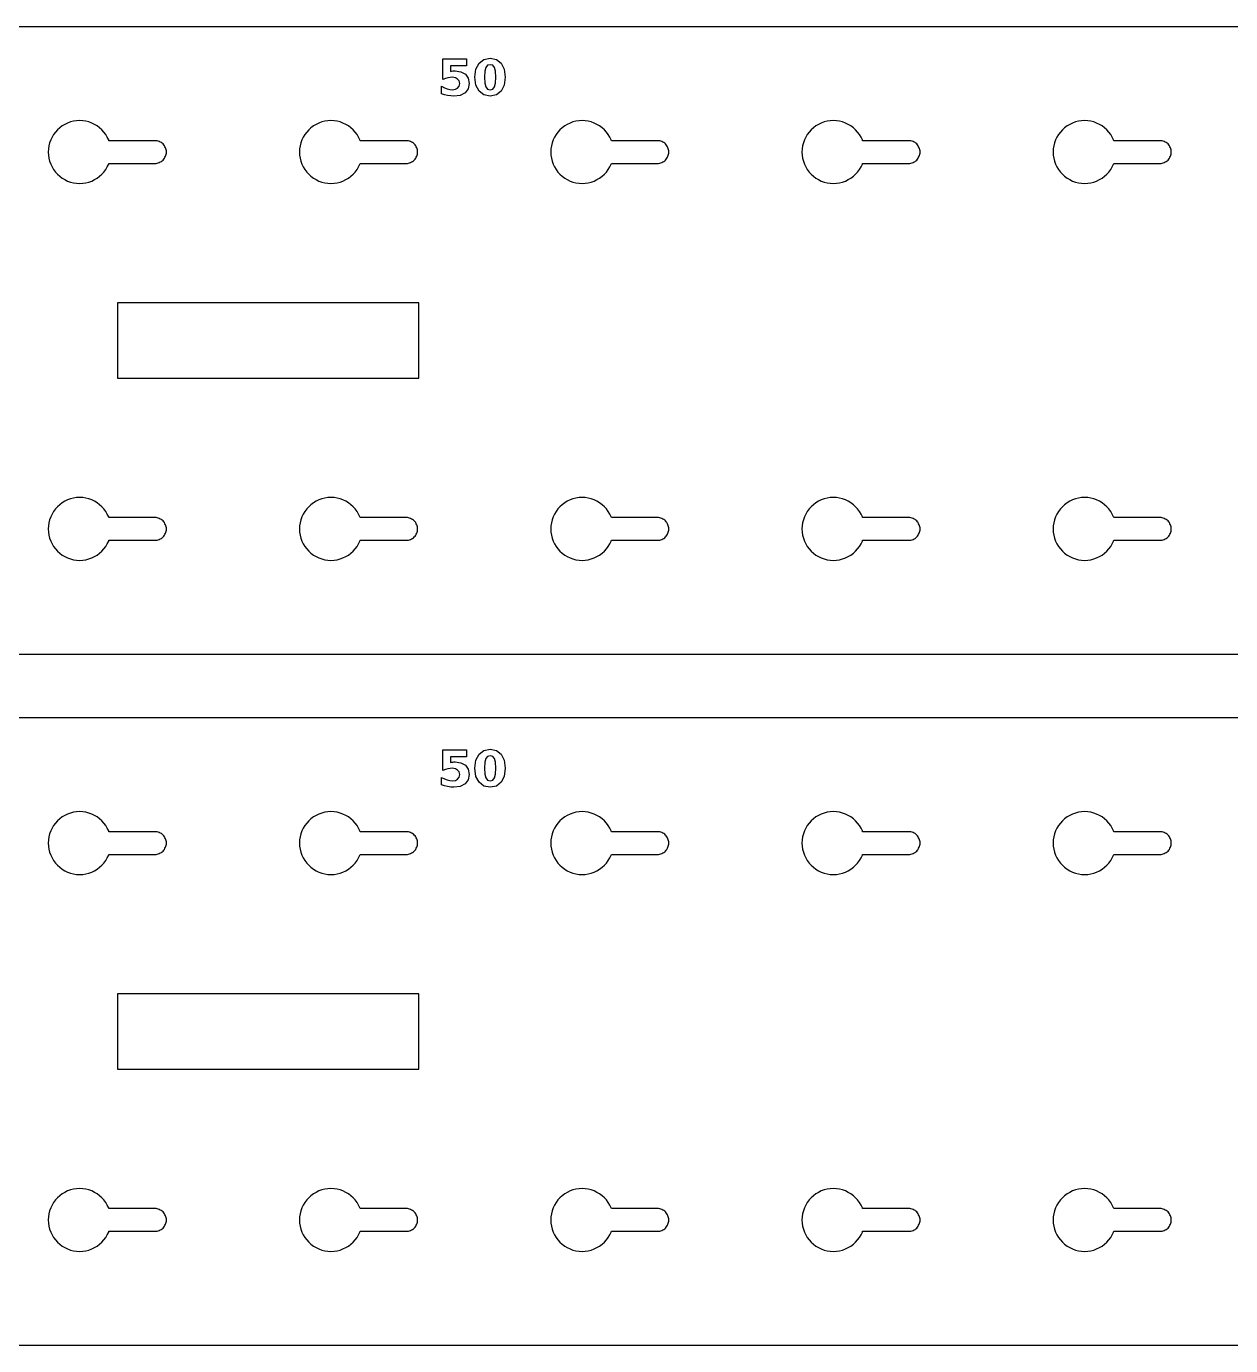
# Model space of a CAD drawing. Header units: millimetres. Extents: x 12 to 808, y 12 to 450.
# Drawn here: x 494.3 to 590.1, y 12.5 to 117.5 of the extents above; entities that cross this region are included whole.
import ezdxf

# ---------------------------------------------------------------- set-up
doc = ezdxf.new("R2010")
doc.units = ezdxf.units.MM
doc.layers.add('CUT', color=1, linetype='Continuous')
doc.layers.add('ENGRAVE', color=5, linetype='Continuous')

msp = doc.modelspace()

# ---------------------------------------------------------------- linework, layer by layer
at = {"layer": 'CUT', "color": 1}
for points in [[(12.5, 112.5), (18.5, 112.5), (18.5, 117.5), (758.5, 117.5), (758.5, 112.5), (764.5, 112.5), (764.5, 72.5), (758.5, 72.5), (758.5, 67.5), (18.5, 67.5), (18.5, 72.5), (12.5, 72.5)], [(500.09, 105.57), (500.27, 105.73), (500.43, 105.91), (500.58, 106.11), (500.7, 106.32), (500.81, 106.54), (500.83, 106.6), (504.5, 106.6), (504.59, 106.6), (504.68, 106.62), (504.76, 106.64), (504.84, 106.67), (504.92, 106.71), (505, 106.75), (505.07, 106.8), (505.14, 106.86), (505.2, 106.93), (505.25, 107), (505.29, 107.08), (505.33, 107.16), (505.36, 107.24), (505.38, 107.32), (505.4, 107.41), (505.4, 107.5), (505.4, 107.59), (505.38, 107.68), (505.36, 107.76), (505.33, 107.84), (505.29, 107.92), (505.25, 108), (505.2, 108.07), (505.14, 108.14), (505.07, 108.2), (505, 108.25), (504.92, 108.29), (504.84, 108.33), (504.76, 108.36), (504.68, 108.38), (504.59, 108.4), (504.5, 108.4), (500.83, 108.4), (500.81, 108.46), (500.7, 108.68), (500.58, 108.89), (500.43, 109.09), (500.27, 109.27), (500.09, 109.43), (499.89, 109.58), (499.68, 109.7), (499.46, 109.81), (499.23, 109.89), (498.99, 109.95), (498.75, 109.99), (498.5, 110), (498.25, 109.99), (498.01, 109.95), (497.77, 109.89), (497.54, 109.81), (497.32, 109.7), (497.11, 109.58), (496.91, 109.43), (496.73, 109.27), (496.57, 109.09), (496.42, 108.89), (496.3, 108.68), (496.19, 108.46), (496.11, 108.23), (496.05, 107.99), (496.01, 107.75), (496, 107.5), (496.01, 107.25), (496.05, 107.01), (496.11, 106.77), (496.19, 106.54), (496.3, 106.32), (496.42, 106.11), (496.57, 105.91), (496.73, 105.73), (496.91, 105.57), (497.11, 105.42), (497.32, 105.3), (497.54, 105.19), (497.77, 105.11), (498.01, 105.05), (498.25, 105.01), (498.5, 105), (498.75, 105.01), (498.99, 105.05), (499.23, 105.11), (499.46, 105.19), (499.68, 105.3), (499.89, 105.42)], [(519.89, 105.42), (520.09, 105.57), (520.27, 105.73), (520.43, 105.91), (520.58, 106.11), (520.7, 106.32), (520.81, 106.54), (520.83, 106.6), (524.5, 106.6), (524.59, 106.6), (524.68, 106.62), (524.76, 106.64), (524.84, 106.67), (524.92, 106.71), (525, 106.75), (525.07, 106.8), (525.14, 106.86), (525.2, 106.93), (525.25, 107), (525.29, 107.08), (525.33, 107.16), (525.36, 107.24), (525.38, 107.32), (525.4, 107.41), (525.4, 107.5), (525.4, 107.59), (525.38, 107.68), (525.36, 107.76), (525.33, 107.84), (525.29, 107.92), (525.25, 108), (525.2, 108.07), (525.14, 108.14), (525.07, 108.2), (525, 108.25), (524.92, 108.29), (524.84, 108.33), (524.76, 108.36), (524.68, 108.38), (524.59, 108.4), (524.5, 108.4), (520.83, 108.4), (520.81, 108.46), (520.7, 108.68), (520.58, 108.89), (520.43, 109.09), (520.27, 109.27), (520.09, 109.43), (519.89, 109.58), (519.68, 109.7), (519.46, 109.81), (519.23, 109.89), (518.99, 109.95), (518.75, 109.99), (518.5, 110), (518.25, 109.99), (518.01, 109.95), (517.77, 109.89), (517.54, 109.81), (517.32, 109.7), (517.11, 109.58), (516.91, 109.43), (516.73, 109.27), (516.57, 109.09), (516.42, 108.89), (516.3, 108.68), (516.19, 108.46), (516.11, 108.23), (516.05, 107.99), (516.01, 107.75), (516, 107.5), (516.01, 107.25), (516.05, 107.01), (516.11, 106.77), (516.19, 106.54), (516.3, 106.32), (516.42, 106.11), (516.57, 105.91), (516.73, 105.73), (516.91, 105.57), (517.11, 105.42), (517.32, 105.3), (517.54, 105.19), (517.77, 105.11), (518.01, 105.05), (518.25, 105.01), (518.5, 105), (518.75, 105.01), (518.99, 105.05), (519.23, 105.11), (519.46, 105.19), (519.68, 105.3)], [(540.09, 105.57), (540.27, 105.73), (540.43, 105.91), (540.58, 106.11), (540.7, 106.32), (540.81, 106.54), (540.83, 106.6), (544.5, 106.6), (544.59, 106.6), (544.68, 106.62), (544.76, 106.64), (544.84, 106.67), (544.92, 106.71), (545, 106.75), (545.07, 106.8), (545.14, 106.86), (545.2, 106.93), (545.25, 107), (545.29, 107.08), (545.33, 107.16), (545.36, 107.24), (545.38, 107.32), (545.4, 107.41), (545.4, 107.5), (545.4, 107.59), (545.38, 107.68), (545.36, 107.76), (545.33, 107.84), (545.29, 107.92), (545.25, 108), (545.2, 108.07), (545.14, 108.14), (545.07, 108.2), (545, 108.25), (544.92, 108.29), (544.84, 108.33), (544.76, 108.36), (544.68, 108.38), (544.59, 108.4), (544.5, 108.4), (540.83, 108.4), (540.81, 108.46), (540.7, 108.68), (540.58, 108.89), (540.43, 109.09), (540.27, 109.27), (540.09, 109.43), (539.89, 109.58), (539.68, 109.7), (539.46, 109.81), (539.23, 109.89), (538.99, 109.95), (538.75, 109.99), (538.5, 110), (538.25, 109.99), (538.01, 109.95), (537.77, 109.89), (537.54, 109.81), (537.32, 109.7), (537.11, 109.58), (536.91, 109.43), (536.73, 109.27), (536.57, 109.09), (536.42, 108.89), (536.3, 108.68), (536.19, 108.46), (536.11, 108.23), (536.05, 107.99), (536.01, 107.75), (536, 107.5), (536.01, 107.25), (536.05, 107.01), (536.11, 106.77), (536.19, 106.54), (536.3, 106.32), (536.42, 106.11), (536.57, 105.91), (536.73, 105.73), (536.91, 105.57), (537.11, 105.42), (537.32, 105.3), (537.54, 105.19), (537.77, 105.11), (538.01, 105.05), (538.25, 105.01), (538.5, 105), (538.75, 105.01), (538.99, 105.05), (539.23, 105.11), (539.46, 105.19), (539.68, 105.3), (539.89, 105.42)], [(560.09, 105.57), (560.27, 105.73), (560.43, 105.91), (560.58, 106.11), (560.7, 106.32), (560.81, 106.54), (560.83, 106.6), (564.5, 106.6), (564.59, 106.6), (564.68, 106.62), (564.76, 106.64), (564.84, 106.67), (564.92, 106.71), (565, 106.75), (565.07, 106.8), (565.14, 106.86), (565.2, 106.93), (565.25, 107), (565.29, 107.08), (565.33, 107.16), (565.36, 107.24), (565.38, 107.32), (565.4, 107.41), (565.4, 107.5), (565.4, 107.59), (565.38, 107.68), (565.36, 107.76), (565.33, 107.84), (565.29, 107.92), (565.25, 108), (565.2, 108.07), (565.14, 108.14), (565.07, 108.2), (565, 108.25), (564.92, 108.29), (564.84, 108.33), (564.76, 108.36), (564.68, 108.38), (564.59, 108.4), (564.5, 108.4), (560.83, 108.4), (560.81, 108.46), (560.7, 108.68), (560.58, 108.89), (560.43, 109.09), (560.27, 109.27), (560.09, 109.43), (559.89, 109.58), (559.68, 109.7), (559.46, 109.81), (559.23, 109.89), (558.99, 109.95), (558.75, 109.99), (558.5, 110), (558.25, 109.99), (558.01, 109.95), (557.77, 109.89), (557.54, 109.81), (557.32, 109.7), (557.11, 109.58), (556.91, 109.43), (556.73, 109.27), (556.57, 109.09), (556.42, 108.89), (556.3, 108.68), (556.19, 108.46), (556.11, 108.23), (556.05, 107.99), (556.01, 107.75), (556, 107.5), (556.01, 107.25), (556.05, 107.01), (556.11, 106.77), (556.19, 106.54), (556.3, 106.32), (556.42, 106.11), (556.57, 105.91), (556.73, 105.73), (556.91, 105.57), (557.11, 105.42), (557.32, 105.3), (557.54, 105.19), (557.77, 105.11), (558.01, 105.05), (558.25, 105.01), (558.5, 105), (558.75, 105.01), (558.99, 105.05), (559.23, 105.11), (559.46, 105.19), (559.68, 105.3), (559.89, 105.42)], [(579.89, 105.42), (580.09, 105.57), (580.27, 105.73), (580.43, 105.91), (580.58, 106.11), (580.7, 106.32), (580.81, 106.54), (580.83, 106.6), (584.5, 106.6), (584.59, 106.6), (584.68, 106.62), (584.76, 106.64), (584.84, 106.67), (584.92, 106.71), (585, 106.75), (585.07, 106.8), (585.14, 106.86), (585.2, 106.93), (585.25, 107), (585.29, 107.08), (585.33, 107.16), (585.36, 107.24), (585.38, 107.32), (585.4, 107.41), (585.4, 107.5), (585.4, 107.59), (585.38, 107.68), (585.36, 107.76), (585.33, 107.84), (585.29, 107.92), (585.25, 108), (585.2, 108.07), (585.14, 108.14), (585.07, 108.2), (585, 108.25), (584.92, 108.29), (584.84, 108.33), (584.76, 108.36), (584.68, 108.38), (584.59, 108.4), (584.5, 108.4), (580.83, 108.4), (580.81, 108.46), (580.7, 108.68), (580.58, 108.89), (580.43, 109.09), (580.27, 109.27), (580.09, 109.43), (579.89, 109.58), (579.68, 109.7), (579.46, 109.81), (579.23, 109.89), (578.99, 109.95), (578.75, 109.99), (578.5, 110), (578.25, 109.99), (578.01, 109.95), (577.77, 109.89), (577.54, 109.81), (577.32, 109.7), (577.11, 109.58), (576.91, 109.43), (576.73, 109.27), (576.57, 109.09), (576.42, 108.89), (576.3, 108.68), (576.19, 108.46), (576.11, 108.23), (576.05, 107.99), (576.01, 107.75), (576, 107.5), (576.01, 107.25), (576.05, 107.01), (576.11, 106.77), (576.19, 106.54), (576.3, 106.32), (576.42, 106.11), (576.57, 105.91), (576.73, 105.73), (576.91, 105.57), (577.11, 105.42), (577.32, 105.3), (577.54, 105.19), (577.77, 105.11), (578.01, 105.05), (578.25, 105.01), (578.5, 105), (578.75, 105.01), (578.99, 105.05), (579.23, 105.11), (579.46, 105.19), (579.68, 105.3)], [(501.5, 89.5), (525.5, 89.5), (525.5, 95.5), (501.5, 95.5)], [(500.09, 75.57), (500.27, 75.73), (500.43, 75.91), (500.58, 76.11), (500.7, 76.32), (500.81, 76.54), (500.83, 76.6), (504.5, 76.6), (504.59, 76.6), (504.68, 76.62), (504.76, 76.64), (504.84, 76.67), (504.92, 76.71), (505, 76.75), (505.07, 76.8), (505.14, 76.86), (505.2, 76.93), (505.25, 77), (505.29, 77.08), (505.33, 77.16), (505.36, 77.24), (505.38, 77.32), (505.4, 77.41), (505.4, 77.5), (505.4, 77.59), (505.38, 77.68), (505.36, 77.76), (505.33, 77.84), (505.29, 77.92), (505.25, 78), (505.2, 78.07), (505.14, 78.14), (505.07, 78.2), (505, 78.25), (504.92, 78.29), (504.84, 78.33), (504.76, 78.36), (504.68, 78.38), (504.59, 78.4), (504.5, 78.4), (500.83, 78.4), (500.81, 78.46), (500.7, 78.68), (500.58, 78.89), (500.43, 79.09), (500.27, 79.27), (500.09, 79.43), (499.89, 79.58), (499.68, 79.7), (499.46, 79.81), (499.23, 79.89), (498.99, 79.95), (498.75, 79.99), (498.5, 80), (498.25, 79.99), (498.01, 79.95), (497.77, 79.89), (497.54, 79.81), (497.32, 79.7), (497.11, 79.58), (496.91, 79.43), (496.73, 79.27), (496.57, 79.09), (496.42, 78.89), (496.3, 78.68), (496.19, 78.46), (496.11, 78.23), (496.05, 77.99), (496.01, 77.75), (496, 77.5), (496.01, 77.25), (496.05, 77.01), (496.11, 76.77), (496.19, 76.54), (496.3, 76.32), (496.42, 76.11), (496.57, 75.91), (496.73, 75.73), (496.91, 75.57), (497.11, 75.42), (497.32, 75.3), (497.54, 75.19), (497.77, 75.11), (498.01, 75.05), (498.25, 75.01), (498.5, 75), (498.75, 75.01), (498.99, 75.05), (499.23, 75.11), (499.46, 75.19), (499.68, 75.3), (499.89, 75.42)], [(520.09, 75.57), (520.27, 75.73), (520.43, 75.91), (520.58, 76.11), (520.7, 76.32), (520.81, 76.54), (520.83, 76.6), (524.5, 76.6), (524.59, 76.6), (524.68, 76.62), (524.76, 76.64), (524.84, 76.67), (524.92, 76.71), (525, 76.75), (525.07, 76.8), (525.14, 76.86), (525.2, 76.93), (525.25, 77), (525.29, 77.08), (525.33, 77.16), (525.36, 77.24), (525.38, 77.32), (525.4, 77.41), (525.4, 77.5), (525.4, 77.59), (525.38, 77.68), (525.36, 77.76), (525.33, 77.84), (525.29, 77.92), (525.25, 78), (525.2, 78.07), (525.14, 78.14), (525.07, 78.2), (525, 78.25), (524.92, 78.29), (524.84, 78.33), (524.76, 78.36), (524.68, 78.38), (524.59, 78.4), (524.5, 78.4), (520.83, 78.4), (520.81, 78.46), (520.7, 78.68), (520.58, 78.89), (520.43, 79.09), (520.27, 79.27), (520.09, 79.43), (519.89, 79.58), (519.68, 79.7), (519.46, 79.81), (519.23, 79.89), (518.99, 79.95), (518.75, 79.99), (518.5, 80), (518.25, 79.99), (518.01, 79.95), (517.77, 79.89), (517.54, 79.81), (517.32, 79.7), (517.11, 79.58), (516.91, 79.43), (516.73, 79.27), (516.57, 79.09), (516.42, 78.89), (516.3, 78.68), (516.19, 78.46), (516.11, 78.23), (516.05, 77.99), (516.01, 77.75), (516, 77.5), (516.01, 77.25), (516.05, 77.01), (516.11, 76.77), (516.19, 76.54), (516.3, 76.32), (516.42, 76.11), (516.57, 75.91), (516.73, 75.73), (516.91, 75.57), (517.11, 75.42), (517.32, 75.3), (517.54, 75.19), (517.77, 75.11), (518.01, 75.05), (518.25, 75.01), (518.5, 75), (518.75, 75.01), (518.99, 75.05), (519.23, 75.11), (519.46, 75.19), (519.68, 75.3), (519.89, 75.42)], [(540.09, 75.57), (540.27, 75.73), (540.43, 75.91), (540.58, 76.11), (540.7, 76.32), (540.81, 76.54), (540.83, 76.6), (544.5, 76.6), (544.59, 76.6), (544.68, 76.62), (544.76, 76.64), (544.84, 76.67), (544.92, 76.71), (545, 76.75), (545.07, 76.8), (545.14, 76.86), (545.2, 76.93), (545.25, 77), (545.29, 77.08), (545.33, 77.16), (545.36, 77.24), (545.38, 77.32), (545.4, 77.41), (545.4, 77.5), (545.4, 77.59), (545.38, 77.68), (545.36, 77.76), (545.33, 77.84), (545.29, 77.92), (545.25, 78), (545.2, 78.07), (545.14, 78.14), (545.07, 78.2), (545, 78.25), (544.92, 78.29), (544.84, 78.33), (544.76, 78.36), (544.68, 78.38), (544.59, 78.4), (544.5, 78.4), (540.83, 78.4), (540.81, 78.46), (540.7, 78.68), (540.58, 78.89), (540.43, 79.09), (540.27, 79.27), (540.09, 79.43), (539.89, 79.58), (539.68, 79.7), (539.46, 79.81), (539.23, 79.89), (538.99, 79.95), (538.75, 79.99), (538.5, 80), (538.25, 79.99), (538.01, 79.95), (537.77, 79.89), (537.54, 79.81), (537.32, 79.7), (537.11, 79.58), (536.91, 79.43), (536.73, 79.27), (536.57, 79.09), (536.42, 78.89), (536.3, 78.68), (536.19, 78.46), (536.11, 78.23), (536.05, 77.99), (536.01, 77.75), (536, 77.5), (536.01, 77.25), (536.05, 77.01), (536.11, 76.77), (536.19, 76.54), (536.3, 76.32), (536.42, 76.11), (536.57, 75.91), (536.73, 75.73), (536.91, 75.57), (537.11, 75.42), (537.32, 75.3), (537.54, 75.19), (537.77, 75.11), (538.01, 75.05), (538.25, 75.01), (538.5, 75), (538.75, 75.01), (538.99, 75.05), (539.23, 75.11), (539.46, 75.19), (539.68, 75.3), (539.89, 75.42)], [(559.89, 75.42), (560.09, 75.57), (560.27, 75.73), (560.43, 75.91), (560.58, 76.11), (560.7, 76.32), (560.81, 76.54), (560.83, 76.6), (564.5, 76.6), (564.59, 76.6), (564.68, 76.62), (564.76, 76.64), (564.84, 76.67), (564.92, 76.71), (565, 76.75), (565.07, 76.8), (565.14, 76.86), (565.2, 76.93), (565.25, 77), (565.29, 77.08), (565.33, 77.16), (565.36, 77.24), (565.38, 77.32), (565.4, 77.41), (565.4, 77.5), (565.4, 77.59), (565.38, 77.68), (565.36, 77.76), (565.33, 77.84), (565.29, 77.92), (565.25, 78), (565.2, 78.07), (565.14, 78.14), (565.07, 78.2), (565, 78.25), (564.92, 78.29), (564.84, 78.33), (564.76, 78.36), (564.68, 78.38), (564.59, 78.4), (564.5, 78.4), (560.83, 78.4), (560.81, 78.46), (560.7, 78.68), (560.58, 78.89), (560.43, 79.09), (560.27, 79.27), (560.09, 79.43), (559.89, 79.58), (559.68, 79.7), (559.46, 79.81), (559.23, 79.89), (558.99, 79.95), (558.75, 79.99), (558.5, 80), (558.25, 79.99), (558.01, 79.95), (557.77, 79.89), (557.54, 79.81), (557.32, 79.7), (557.11, 79.58), (556.91, 79.43), (556.73, 79.27), (556.57, 79.09), (556.42, 78.89), (556.3, 78.68), (556.19, 78.46), (556.11, 78.23), (556.05, 77.99), (556.01, 77.75), (556, 77.5), (556.01, 77.25), (556.05, 77.01), (556.11, 76.77), (556.19, 76.54), (556.3, 76.32), (556.42, 76.11), (556.57, 75.91), (556.73, 75.73), (556.91, 75.57), (557.11, 75.42), (557.32, 75.3), (557.54, 75.19), (557.77, 75.11), (558.01, 75.05), (558.25, 75.01), (558.5, 75), (558.75, 75.01), (558.99, 75.05), (559.23, 75.11), (559.46, 75.19), (559.68, 75.3)], [(580.09, 75.57), (580.27, 75.73), (580.43, 75.91), (580.58, 76.11), (580.7, 76.32), (580.81, 76.54), (580.83, 76.6), (584.5, 76.6), (584.59, 76.6), (584.68, 76.62), (584.76, 76.64), (584.84, 76.67), (584.92, 76.71), (585, 76.75), (585.07, 76.8), (585.14, 76.86), (585.2, 76.93), (585.25, 77), (585.29, 77.08), (585.33, 77.16), (585.36, 77.24), (585.38, 77.32), (585.4, 77.41), (585.4, 77.5), (585.4, 77.59), (585.38, 77.68), (585.36, 77.76), (585.33, 77.84), (585.29, 77.92), (585.25, 78), (585.2, 78.07), (585.14, 78.14), (585.07, 78.2), (585, 78.25), (584.92, 78.29), (584.84, 78.33), (584.76, 78.36), (584.68, 78.38), (584.59, 78.4), (584.5, 78.4), (580.83, 78.4), (580.81, 78.46), (580.7, 78.68), (580.58, 78.89), (580.43, 79.09), (580.27, 79.27), (580.09, 79.43), (579.89, 79.58), (579.68, 79.7), (579.46, 79.81), (579.23, 79.89), (578.99, 79.95), (578.75, 79.99), (578.5, 80), (578.25, 79.99), (578.01, 79.95), (577.77, 79.89), (577.54, 79.81), (577.32, 79.7), (577.11, 79.58), (576.91, 79.43), (576.73, 79.27), (576.57, 79.09), (576.42, 78.89), (576.3, 78.68), (576.19, 78.46), (576.11, 78.23), (576.05, 77.99), (576.01, 77.75), (576, 77.5), (576.01, 77.25), (576.05, 77.01), (576.11, 76.77), (576.19, 76.54), (576.3, 76.32), (576.42, 76.11), (576.57, 75.91), (576.73, 75.73), (576.91, 75.57), (577.11, 75.42), (577.32, 75.3), (577.54, 75.19), (577.77, 75.11), (578.01, 75.05), (578.25, 75.01), (578.5, 75), (578.75, 75.01), (578.99, 75.05), (579.23, 75.11), (579.46, 75.19), (579.68, 75.3), (579.89, 75.42)], [(12.5, 57.5), (18.5, 57.5), (18.5, 62.5), (758.5, 62.5), (758.5, 57.5), (764.5, 57.5), (764.5, 17.5), (758.5, 17.5), (758.5, 12.5), (18.5, 12.5), (18.5, 17.5), (12.5, 17.5)], [(500.09, 50.57), (500.27, 50.73), (500.43, 50.91), (500.58, 51.11), (500.7, 51.32), (500.81, 51.54), (500.83, 51.6), (504.5, 51.6), (504.59, 51.6), (504.68, 51.62), (504.76, 51.64), (504.84, 51.67), (504.92, 51.71), (505, 51.75), (505.07, 51.8), (505.14, 51.86), (505.2, 51.93), (505.25, 52), (505.29, 52.08), (505.33, 52.16), (505.36, 52.24), (505.38, 52.32), (505.4, 52.41), (505.4, 52.5), (505.4, 52.59), (505.38, 52.68), (505.36, 52.76), (505.33, 52.84), (505.29, 52.92), (505.25, 53), (505.2, 53.07), (505.14, 53.14), (505.07, 53.2), (505, 53.25), (504.92, 53.29), (504.84, 53.33), (504.76, 53.36), (504.68, 53.38), (504.59, 53.4), (504.5, 53.4), (500.83, 53.4), (500.81, 53.46), (500.7, 53.68), (500.58, 53.89), (500.43, 54.09), (500.27, 54.27), (500.09, 54.43), (499.89, 54.58), (499.68, 54.7), (499.46, 54.81), (499.23, 54.89), (498.99, 54.95), (498.75, 54.99), (498.5, 55), (498.25, 54.99), (498.01, 54.95), (497.77, 54.89), (497.54, 54.81), (497.32, 54.7), (497.11, 54.58), (496.91, 54.43), (496.73, 54.27), (496.57, 54.09), (496.42, 53.89), (496.3, 53.68), (496.19, 53.46), (496.11, 53.23), (496.05, 52.99), (496.01, 52.75), (496, 52.5), (496.01, 52.25), (496.05, 52.01), (496.11, 51.77), (496.19, 51.54), (496.3, 51.32), (496.42, 51.11), (496.57, 50.91), (496.73, 50.73), (496.91, 50.57), (497.11, 50.42), (497.32, 50.3), (497.54, 50.19), (497.77, 50.11), (498.01, 50.05), (498.25, 50.01), (498.5, 50), (498.75, 50.01), (498.99, 50.05), (499.23, 50.11), (499.46, 50.19), (499.68, 50.3), (499.89, 50.42)], [(519.89, 50.42), (520.09, 50.57), (520.27, 50.73), (520.43, 50.91), (520.58, 51.11), (520.7, 51.32), (520.81, 51.54), (520.83, 51.6), (524.5, 51.6), (524.59, 51.6), (524.68, 51.62), (524.76, 51.64), (524.84, 51.67), (524.92, 51.71), (525, 51.75), (525.07, 51.8), (525.14, 51.86), (525.2, 51.93), (525.25, 52), (525.29, 52.08), (525.33, 52.16), (525.36, 52.24), (525.38, 52.32), (525.4, 52.41), (525.4, 52.5), (525.4, 52.59), (525.38, 52.68), (525.36, 52.76), (525.33, 52.84), (525.29, 52.92), (525.25, 53), (525.2, 53.07), (525.14, 53.14), (525.07, 53.2), (525, 53.25), (524.92, 53.29), (524.84, 53.33), (524.76, 53.36), (524.68, 53.38), (524.59, 53.4), (524.5, 53.4), (520.83, 53.4), (520.81, 53.46), (520.7, 53.68), (520.58, 53.89), (520.43, 54.09), (520.27, 54.27), (520.09, 54.43), (519.89, 54.58), (519.68, 54.7), (519.46, 54.81), (519.23, 54.89), (518.99, 54.95), (518.75, 54.99), (518.5, 55), (518.25, 54.99), (518.01, 54.95), (517.77, 54.89), (517.54, 54.81), (517.32, 54.7), (517.11, 54.58), (516.91, 54.43), (516.73, 54.27), (516.57, 54.09), (516.42, 53.89), (516.3, 53.68), (516.19, 53.46), (516.11, 53.23), (516.05, 52.99), (516.01, 52.75), (516, 52.5), (516.01, 52.25), (516.05, 52.01), (516.11, 51.77), (516.19, 51.54), (516.3, 51.32), (516.42, 51.11), (516.57, 50.91), (516.73, 50.73), (516.91, 50.57), (517.11, 50.42), (517.32, 50.3), (517.54, 50.19), (517.77, 50.11), (518.01, 50.05), (518.25, 50.01), (518.5, 50), (518.75, 50.01), (518.99, 50.05), (519.23, 50.11), (519.46, 50.19), (519.68, 50.3)], [(540.09, 50.57), (540.27, 50.73), (540.43, 50.91), (540.58, 51.11), (540.7, 51.32), (540.81, 51.54), (540.83, 51.6), (544.5, 51.6), (544.59, 51.6), (544.68, 51.62), (544.76, 51.64), (544.84, 51.67), (544.92, 51.71), (545, 51.75), (545.07, 51.8), (545.14, 51.86), (545.2, 51.93), (545.25, 52), (545.29, 52.08), (545.33, 52.16), (545.36, 52.24), (545.38, 52.32), (545.4, 52.41), (545.4, 52.5), (545.4, 52.59), (545.38, 52.68), (545.36, 52.76), (545.33, 52.84), (545.29, 52.92), (545.25, 53), (545.2, 53.07), (545.14, 53.14), (545.07, 53.2), (545, 53.25), (544.92, 53.29), (544.84, 53.33), (544.76, 53.36), (544.68, 53.38), (544.59, 53.4), (544.5, 53.4), (540.83, 53.4), (540.81, 53.46), (540.7, 53.68), (540.58, 53.89), (540.43, 54.09), (540.27, 54.27), (540.09, 54.43), (539.89, 54.58), (539.68, 54.7), (539.46, 54.81), (539.23, 54.89), (538.99, 54.95), (538.75, 54.99), (538.5, 55), (538.25, 54.99), (538.01, 54.95), (537.77, 54.89), (537.54, 54.81), (537.32, 54.7), (537.11, 54.58), (536.91, 54.43), (536.73, 54.27), (536.57, 54.09), (536.42, 53.89), (536.3, 53.68), (536.19, 53.46), (536.11, 53.23), (536.05, 52.99), (536.01, 52.75), (536, 52.5), (536.01, 52.25), (536.05, 52.01), (536.11, 51.77), (536.19, 51.54), (536.3, 51.32), (536.42, 51.11), (536.57, 50.91), (536.73, 50.73), (536.91, 50.57), (537.11, 50.42), (537.32, 50.3), (537.54, 50.19), (537.77, 50.11), (538.01, 50.05), (538.25, 50.01), (538.5, 50), (538.75, 50.01), (538.99, 50.05), (539.23, 50.11), (539.46, 50.19), (539.68, 50.3), (539.89, 50.42)], [(560.09, 50.57), (560.27, 50.73), (560.43, 50.91), (560.58, 51.11), (560.7, 51.32), (560.81, 51.54), (560.83, 51.6), (564.5, 51.6), (564.59, 51.6), (564.68, 51.62), (564.76, 51.64), (564.84, 51.67), (564.92, 51.71), (565, 51.75), (565.07, 51.8), (565.14, 51.86), (565.2, 51.93), (565.25, 52), (565.29, 52.08), (565.33, 52.16), (565.36, 52.24), (565.38, 52.32), (565.4, 52.41), (565.4, 52.5), (565.4, 52.59), (565.38, 52.68), (565.36, 52.76), (565.33, 52.84), (565.29, 52.92), (565.25, 53), (565.2, 53.07), (565.14, 53.14), (565.07, 53.2), (565, 53.25), (564.92, 53.29), (564.84, 53.33), (564.76, 53.36), (564.68, 53.38), (564.59, 53.4), (564.5, 53.4), (560.83, 53.4), (560.81, 53.46), (560.7, 53.68), (560.58, 53.89), (560.43, 54.09), (560.27, 54.27), (560.09, 54.43), (559.89, 54.58), (559.68, 54.7), (559.46, 54.81), (559.23, 54.89), (558.99, 54.95), (558.75, 54.99), (558.5, 55), (558.25, 54.99), (558.01, 54.95), (557.77, 54.89), (557.54, 54.81), (557.32, 54.7), (557.11, 54.58), (556.91, 54.43), (556.73, 54.27), (556.57, 54.09), (556.42, 53.89), (556.3, 53.68), (556.19, 53.46), (556.11, 53.23), (556.05, 52.99), (556.01, 52.75), (556, 52.5), (556.01, 52.25), (556.05, 52.01), (556.11, 51.77), (556.19, 51.54), (556.3, 51.32), (556.42, 51.11), (556.57, 50.91), (556.73, 50.73), (556.91, 50.57), (557.11, 50.42), (557.32, 50.3), (557.54, 50.19), (557.77, 50.11), (558.01, 50.05), (558.25, 50.01), (558.5, 50), (558.75, 50.01), (558.99, 50.05), (559.23, 50.11), (559.46, 50.19), (559.68, 50.3), (559.89, 50.42)], [(579.89, 50.42), (580.09, 50.57), (580.27, 50.73), (580.43, 50.91), (580.58, 51.11), (580.7, 51.32), (580.81, 51.54), (580.83, 51.6), (584.5, 51.6), (584.59, 51.6), (584.68, 51.62), (584.76, 51.64), (584.84, 51.67), (584.92, 51.71), (585, 51.75), (585.07, 51.8), (585.14, 51.86), (585.2, 51.93), (585.25, 52), (585.29, 52.08), (585.33, 52.16), (585.36, 52.24), (585.38, 52.32), (585.4, 52.41), (585.4, 52.5), (585.4, 52.59), (585.38, 52.68), (585.36, 52.76), (585.33, 52.84), (585.29, 52.92), (585.25, 53), (585.2, 53.07), (585.14, 53.14), (585.07, 53.2), (585, 53.25), (584.92, 53.29), (584.84, 53.33), (584.76, 53.36), (584.68, 53.38), (584.59, 53.4), (584.5, 53.4), (580.83, 53.4), (580.81, 53.46), (580.7, 53.68), (580.58, 53.89), (580.43, 54.09), (580.27, 54.27), (580.09, 54.43), (579.89, 54.58), (579.68, 54.7), (579.46, 54.81), (579.23, 54.89), (578.99, 54.95), (578.75, 54.99), (578.5, 55), (578.25, 54.99), (578.01, 54.95), (577.77, 54.89), (577.54, 54.81), (577.32, 54.7), (577.11, 54.58), (576.91, 54.43), (576.73, 54.27), (576.57, 54.09), (576.42, 53.89), (576.3, 53.68), (576.19, 53.46), (576.11, 53.23), (576.05, 52.99), (576.01, 52.75), (576, 52.5), (576.01, 52.25), (576.05, 52.01), (576.11, 51.77), (576.19, 51.54), (576.3, 51.32), (576.42, 51.11), (576.57, 50.91), (576.73, 50.73), (576.91, 50.57), (577.11, 50.42), (577.32, 50.3), (577.54, 50.19), (577.77, 50.11), (578.01, 50.05), (578.25, 50.01), (578.5, 50), (578.75, 50.01), (578.99, 50.05), (579.23, 50.11), (579.46, 50.19), (579.68, 50.3)], [(501.5, 34.5), (525.5, 34.5), (525.5, 40.5), (501.5, 40.5)], [(500.09, 20.57), (500.27, 20.73), (500.43, 20.91), (500.58, 21.11), (500.7, 21.32), (500.81, 21.54), (500.83, 21.6), (504.5, 21.6), (504.59, 21.6), (504.68, 21.62), (504.76, 21.64), (504.84, 21.67), (504.92, 21.71), (505, 21.75), (505.07, 21.8), (505.14, 21.86), (505.2, 21.93), (505.25, 22), (505.29, 22.08), (505.33, 22.16), (505.36, 22.24), (505.38, 22.32), (505.4, 22.41), (505.4, 22.5), (505.4, 22.59), (505.38, 22.68), (505.36, 22.76), (505.33, 22.84), (505.29, 22.92), (505.25, 23), (505.2, 23.07), (505.14, 23.14), (505.07, 23.2), (505, 23.25), (504.92, 23.29), (504.84, 23.33), (504.76, 23.36), (504.68, 23.38), (504.59, 23.4), (504.5, 23.4), (500.83, 23.4), (500.81, 23.46), (500.7, 23.68), (500.58, 23.89), (500.43, 24.09), (500.27, 24.27), (500.09, 24.43), (499.89, 24.58), (499.68, 24.7), (499.46, 24.81), (499.23, 24.89), (498.99, 24.95), (498.75, 24.99), (498.5, 25), (498.25, 24.99), (498.01, 24.95), (497.77, 24.89), (497.54, 24.81), (497.32, 24.7), (497.11, 24.58), (496.91, 24.43), (496.73, 24.27), (496.57, 24.09), (496.42, 23.89), (496.3, 23.68), (496.19, 23.46), (496.11, 23.23), (496.05, 22.99), (496.01, 22.75), (496, 22.5), (496.01, 22.25), (496.05, 22.01), (496.11, 21.77), (496.19, 21.54), (496.3, 21.32), (496.42, 21.11), (496.57, 20.91), (496.73, 20.73), (496.91, 20.57), (497.11, 20.42), (497.32, 20.3), (497.54, 20.19), (497.77, 20.11), (498.01, 20.05), (498.25, 20.01), (498.5, 20), (498.75, 20.01), (498.99, 20.05), (499.23, 20.11), (499.46, 20.19), (499.68, 20.3), (499.89, 20.42)], [(520.09, 20.57), (520.27, 20.73), (520.43, 20.91), (520.58, 21.11), (520.7, 21.32), (520.81, 21.54), (520.83, 21.6), (524.5, 21.6), (524.59, 21.6), (524.68, 21.62), (524.76, 21.64), (524.84, 21.67), (524.92, 21.71), (525, 21.75), (525.07, 21.8), (525.14, 21.86), (525.2, 21.93), (525.25, 22), (525.29, 22.08), (525.33, 22.16), (525.36, 22.24), (525.38, 22.32), (525.4, 22.41), (525.4, 22.5), (525.4, 22.59), (525.38, 22.68), (525.36, 22.76), (525.33, 22.84), (525.29, 22.92), (525.25, 23), (525.2, 23.07), (525.14, 23.14), (525.07, 23.2), (525, 23.25), (524.92, 23.29), (524.84, 23.33), (524.76, 23.36), (524.68, 23.38), (524.59, 23.4), (524.5, 23.4), (520.83, 23.4), (520.81, 23.46), (520.7, 23.68), (520.58, 23.89), (520.43, 24.09), (520.27, 24.27), (520.09, 24.43), (519.89, 24.58), (519.68, 24.7), (519.46, 24.81), (519.23, 24.89), (518.99, 24.95), (518.75, 24.99), (518.5, 25), (518.25, 24.99), (518.01, 24.95), (517.77, 24.89), (517.54, 24.81), (517.32, 24.7), (517.11, 24.58), (516.91, 24.43), (516.73, 24.27), (516.57, 24.09), (516.42, 23.89), (516.3, 23.68), (516.19, 23.46), (516.11, 23.23), (516.05, 22.99), (516.01, 22.75), (516, 22.5), (516.01, 22.25), (516.05, 22.01), (516.11, 21.77), (516.19, 21.54), (516.3, 21.32), (516.42, 21.11), (516.57, 20.91), (516.73, 20.73), (516.91, 20.57), (517.11, 20.42), (517.32, 20.3), (517.54, 20.19), (517.77, 20.11), (518.01, 20.05), (518.25, 20.01), (518.5, 20), (518.75, 20.01), (518.99, 20.05), (519.23, 20.11), (519.46, 20.19), (519.68, 20.3), (519.89, 20.42)], [(540.09, 20.57), (540.27, 20.73), (540.43, 20.91), (540.58, 21.11), (540.7, 21.32), (540.81, 21.54), (540.83, 21.6), (544.5, 21.6), (544.59, 21.6), (544.68, 21.62), (544.76, 21.64), (544.84, 21.67), (544.92, 21.71), (545, 21.75), (545.07, 21.8), (545.14, 21.86), (545.2, 21.93), (545.25, 22), (545.29, 22.08), (545.33, 22.16), (545.36, 22.24), (545.38, 22.32), (545.4, 22.41), (545.4, 22.5), (545.4, 22.59), (545.38, 22.68), (545.36, 22.76), (545.33, 22.84), (545.29, 22.92), (545.25, 23), (545.2, 23.07), (545.14, 23.14), (545.07, 23.2), (545, 23.25), (544.92, 23.29), (544.84, 23.33), (544.76, 23.36), (544.68, 23.38), (544.59, 23.4), (544.5, 23.4), (540.83, 23.4), (540.81, 23.46), (540.7, 23.68), (540.58, 23.89), (540.43, 24.09), (540.27, 24.27), (540.09, 24.43), (539.89, 24.58), (539.68, 24.7), (539.46, 24.81), (539.23, 24.89), (538.99, 24.95), (538.75, 24.99), (538.5, 25), (538.25, 24.99), (538.01, 24.95), (537.77, 24.89), (537.54, 24.81), (537.32, 24.7), (537.11, 24.58), (536.91, 24.43), (536.73, 24.27), (536.57, 24.09), (536.42, 23.89), (536.3, 23.68), (536.19, 23.46), (536.11, 23.23), (536.05, 22.99), (536.01, 22.75), (536, 22.5), (536.01, 22.25), (536.05, 22.01), (536.11, 21.77), (536.19, 21.54), (536.3, 21.32), (536.42, 21.11), (536.57, 20.91), (536.73, 20.73), (536.91, 20.57), (537.11, 20.42), (537.32, 20.3), (537.54, 20.19), (537.77, 20.11), (538.01, 20.05), (538.25, 20.01), (538.5, 20), (538.75, 20.01), (538.99, 20.05), (539.23, 20.11), (539.46, 20.19), (539.68, 20.3), (539.89, 20.42)], [(559.89, 20.42), (560.09, 20.57), (560.27, 20.73), (560.43, 20.91), (560.58, 21.11), (560.7, 21.32), (560.81, 21.54), (560.83, 21.6), (564.5, 21.6), (564.59, 21.6), (564.68, 21.62), (564.76, 21.64), (564.84, 21.67), (564.92, 21.71), (565, 21.75), (565.07, 21.8), (565.14, 21.86), (565.2, 21.93), (565.25, 22), (565.29, 22.08), (565.33, 22.16), (565.36, 22.24), (565.38, 22.32), (565.4, 22.41), (565.4, 22.5), (565.4, 22.59), (565.38, 22.68), (565.36, 22.76), (565.33, 22.84), (565.29, 22.92), (565.25, 23), (565.2, 23.07), (565.14, 23.14), (565.07, 23.2), (565, 23.25), (564.92, 23.29), (564.84, 23.33), (564.76, 23.36), (564.68, 23.38), (564.59, 23.4), (564.5, 23.4), (560.83, 23.4), (560.81, 23.46), (560.7, 23.68), (560.58, 23.89), (560.43, 24.09), (560.27, 24.27), (560.09, 24.43), (559.89, 24.58), (559.68, 24.7), (559.46, 24.81), (559.23, 24.89), (558.99, 24.95), (558.75, 24.99), (558.5, 25), (558.25, 24.99), (558.01, 24.95), (557.77, 24.89), (557.54, 24.81), (557.32, 24.7), (557.11, 24.58), (556.91, 24.43), (556.73, 24.27), (556.57, 24.09), (556.42, 23.89), (556.3, 23.68), (556.19, 23.46), (556.11, 23.23), (556.05, 22.99), (556.01, 22.75), (556, 22.5), (556.01, 22.25), (556.05, 22.01), (556.11, 21.77), (556.19, 21.54), (556.3, 21.32), (556.42, 21.11), (556.57, 20.91), (556.73, 20.73), (556.91, 20.57), (557.11, 20.42), (557.32, 20.3), (557.54, 20.19), (557.77, 20.11), (558.01, 20.05), (558.25, 20.01), (558.5, 20), (558.75, 20.01), (558.99, 20.05), (559.23, 20.11), (559.46, 20.19), (559.68, 20.3)], [(580.09, 20.57), (580.27, 20.73), (580.43, 20.91), (580.58, 21.11), (580.7, 21.32), (580.81, 21.54), (580.83, 21.6), (584.5, 21.6), (584.59, 21.6), (584.68, 21.62), (584.76, 21.64), (584.84, 21.67), (584.92, 21.71), (585, 21.75), (585.07, 21.8), (585.14, 21.86), (585.2, 21.93), (585.25, 22), (585.29, 22.08), (585.33, 22.16), (585.36, 22.24), (585.38, 22.32), (585.4, 22.41), (585.4, 22.5), (585.4, 22.59), (585.38, 22.68), (585.36, 22.76), (585.33, 22.84), (585.29, 22.92), (585.25, 23), (585.2, 23.07), (585.14, 23.14), (585.07, 23.2), (585, 23.25), (584.92, 23.29), (584.84, 23.33), (584.76, 23.36), (584.68, 23.38), (584.59, 23.4), (584.5, 23.4), (580.83, 23.4), (580.81, 23.46), (580.7, 23.68), (580.58, 23.89), (580.43, 24.09), (580.27, 24.27), (580.09, 24.43), (579.89, 24.58), (579.68, 24.7), (579.46, 24.81), (579.23, 24.89), (578.99, 24.95), (578.75, 24.99), (578.5, 25), (578.25, 24.99), (578.01, 24.95), (577.77, 24.89), (577.54, 24.81), (577.32, 24.7), (577.11, 24.58), (576.91, 24.43), (576.73, 24.27), (576.57, 24.09), (576.42, 23.89), (576.3, 23.68), (576.19, 23.46), (576.11, 23.23), (576.05, 22.99), (576.01, 22.75), (576, 22.5), (576.01, 22.25), (576.05, 22.01), (576.11, 21.77), (576.19, 21.54), (576.3, 21.32), (576.42, 21.11), (576.57, 20.91), (576.73, 20.73), (576.91, 20.57), (577.11, 20.42), (577.32, 20.3), (577.54, 20.19), (577.77, 20.11), (578.01, 20.05), (578.25, 20.01), (578.5, 20), (578.75, 20.01), (578.99, 20.05), (579.23, 20.11), (579.46, 20.19), (579.68, 20.3), (579.89, 20.42)]]:
    msp.add_lwpolyline(points, close=True, dxfattribs=at)
at = {"layer": 'ENGRAVE', "color": 5}
for points in [[(527.42, 114.92), (529.29, 114.92), (529.29, 114.36), (528.02, 114.36), (528.02, 113.91), (528.11, 113.93), (528.2, 113.95), (528.28, 113.96), (528.38, 113.96), (528.85, 113.89), (529.21, 113.69), (529.43, 113.38), (529.5, 112.95), (529.42, 112.53), (529.18, 112.21), (528.79, 112.01), (528.28, 111.94), (528.04, 111.96), (527.79, 111.99), (527.55, 112.05), (527.31, 112.14), (527.31, 112.73), (527.54, 112.61), (527.76, 112.52), (527.97, 112.47), (528.16, 112.45), (528.41, 112.49), (528.59, 112.59), (528.71, 112.75), (528.75, 112.95), (528.71, 113.16), (528.59, 113.31), (528.41, 113.41), (528.16, 113.45), (528, 113.44), (527.82, 113.41), (527.63, 113.35), (527.42, 113.28)], [(532.38, 113.45), (532.3, 112.81), (532.06, 112.34), (531.68, 112.04), (531.18, 111.94), (530.67, 112.04), (530.29, 112.34), (530.05, 112.81), (529.97, 113.45), (530.05, 114.1), (530.29, 114.58), (530.67, 114.87), (531.18, 114.97), (531.68, 114.87), (532.06, 114.58), (532.3, 114.1)], [(531.62, 113.46), (531.6, 113.93), (531.52, 114.23), (531.38, 114.4), (531.18, 114.45), (530.97, 114.4), (530.83, 114.23), (530.75, 113.93), (530.73, 113.46), (530.75, 112.99), (530.83, 112.68), (530.97, 112.51), (531.18, 112.45), (531.38, 112.51), (531.52, 112.68), (531.6, 112.99)], [(527.42, 59.92), (529.29, 59.92), (529.29, 59.36), (528.02, 59.36), (528.02, 58.91), (528.11, 58.93), (528.2, 58.95), (528.28, 58.96), (528.38, 58.96), (528.85, 58.89), (529.21, 58.69), (529.43, 58.38), (529.5, 57.95), (529.42, 57.53), (529.18, 57.21), (528.79, 57.01), (528.28, 56.94), (528.04, 56.96), (527.79, 56.99), (527.55, 57.05), (527.31, 57.14), (527.31, 57.73), (527.54, 57.61), (527.76, 57.52), (527.97, 57.47), (528.16, 57.45), (528.41, 57.49), (528.59, 57.59), (528.71, 57.75), (528.75, 57.95), (528.71, 58.16), (528.59, 58.31), (528.41, 58.41), (528.16, 58.45), (528, 58.44), (527.82, 58.41), (527.63, 58.35), (527.42, 58.28)], [(532.38, 58.45), (532.3, 57.81), (532.06, 57.34), (531.68, 57.04), (531.18, 56.94), (530.67, 57.04), (530.29, 57.34), (530.05, 57.81), (529.97, 58.45), (530.05, 59.1), (530.29, 59.58), (530.67, 59.87), (531.18, 59.97), (531.68, 59.87), (532.06, 59.58), (532.3, 59.1)], [(531.62, 58.46), (531.6, 58.93), (531.52, 59.23), (531.38, 59.4), (531.18, 59.45), (530.97, 59.4), (530.83, 59.23), (530.75, 58.93), (530.73, 58.46), (530.75, 57.99), (530.83, 57.68), (530.97, 57.51), (531.18, 57.45), (531.38, 57.51), (531.52, 57.68), (531.6, 57.99)]]:
    msp.add_lwpolyline(points, close=True, dxfattribs=at)

doc.saveas('drawing.dxf')
